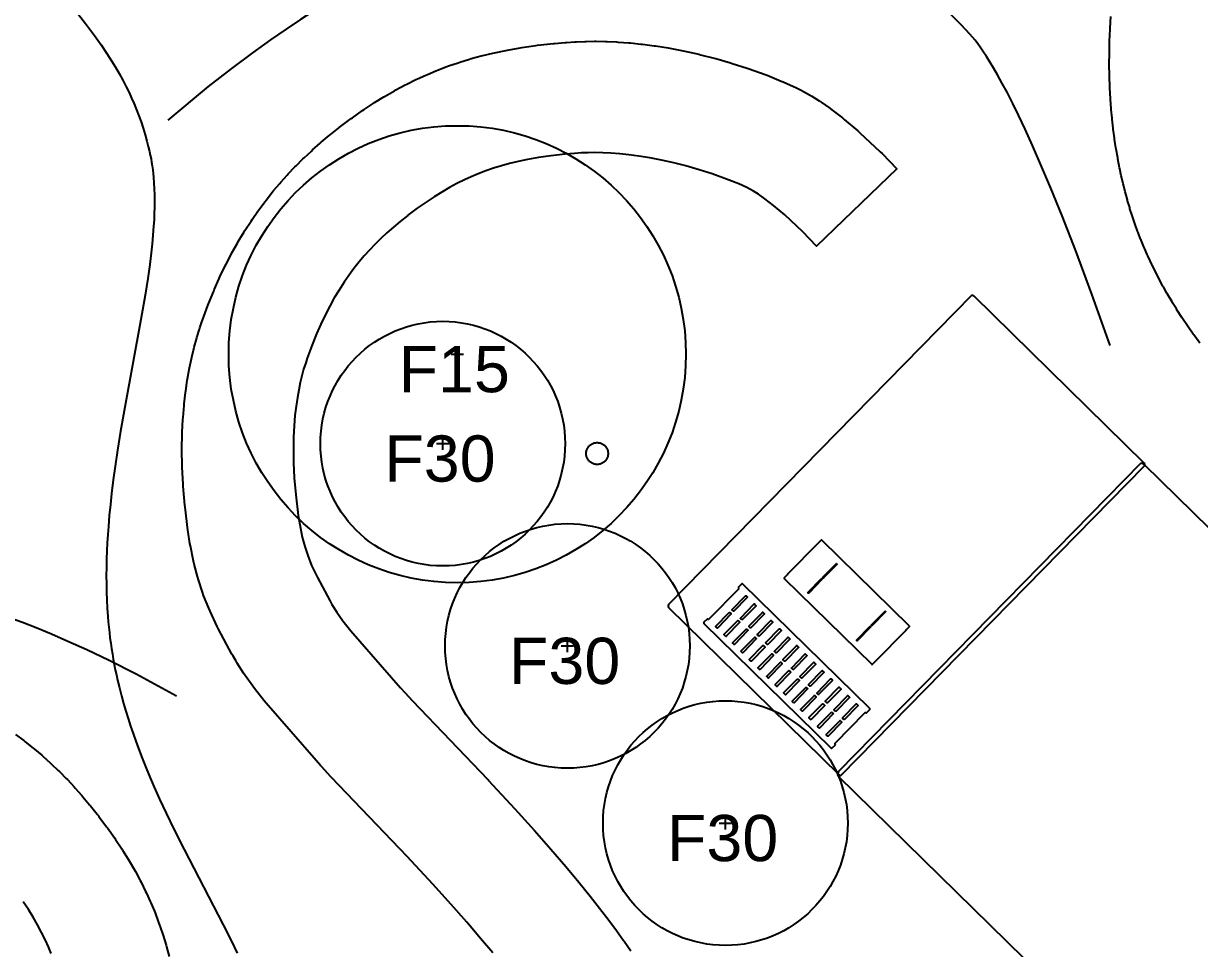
# Model space of a CAD drawing. Header units: millimetres. Extents: x 0 to 135, y -17 to 120.
# Drawn here: x 59.02 to 68.67, y 81.1 to 88.69 of the extents above; entities that cross this region are included whole.
import ezdxf

# ---------------------------------------------------------------- set-up
doc = ezdxf.new("R2010")
doc.units = ezdxf.units.MM
for name, color, linetype in [('Accessory', 7, 'Continuous'), ('Box', 7, 'Continuous'), ('Hedge', 7, 'Continuous'), ('Label', 7, 'Continuous'), ('Plan View', 7, 'Continuous'), ('Plant', 7, 'Continuous'), ('Shape', 7, 'Continuous'), ('Stone Path', 7, 'Continuous')]:
    doc.layers.add(name, color=color, linetype=linetype)
picture_1 = doc.add_image_def('image1.jpg', size_in_pixel=(8192, 8192))

# ---------------------------------------------------------------- blocks, each defined once
blk = doc.blocks.new('1')
at = {"flags": 1}
for tag in ['Export Name', 'Export Layer']:
    blk.add_attdef(tag, (0, 0), '', height=0.0254, dxfattribs=at)
at = {"layer": 'Plan View'}
image = blk.add_image(picture_1, insert=(0, 0), size_in_units=(120, 120), dxfattribs=dict(at, fade=50))
image.dxf.flags = 7
blk = doc.blocks.new('135')
at = {"layer": 'Plant'}
for points in [[(63.4839, 83.5309), (63.4839, 83.6325)], [(63.4331, 83.5817), (63.5347, 83.5817)]]:
    blk.add_lwpolyline(points, dxfattribs=at)
blk.add_circle((63.4839, 83.5817), 1.0044, dxfattribs=at)
at = {"flags": 1}
for tag in ['Export Name', 'Export Layer']:
    blk.add_attdef(tag, (0, 0), '', height=0.0254, dxfattribs=at)
blk = doc.blocks.new('137')
at = {"layer": 'Plant'}
for points in [[(62.58, 85.9262), (62.58, 86.0278)], [(62.5292, 85.977), (62.6308, 85.977)]]:
    blk.add_lwpolyline(points, dxfattribs=at)
blk.add_circle((62.58, 85.977), 1.8764, dxfattribs=at)
at = {"flags": 1}
for tag in ['Export Name', 'Export Layer']:
    blk.add_attdef(tag, (0, 0), '', height=0.0254, dxfattribs=at)
blk = doc.blocks.new('186')
at = {"layer": 'Accessory'}
blk.add_lwpolyline([(69.5965, 78.7035), (69.6056, 78.7024), (69.6122, 78.7046), (72.0914, 81.2332), (72.0957, 81.2399), (72.0985, 81.2465), (72.0997, 81.2531), (72.0994, 81.2597), (72.0941, 81.273), (68.2215, 85.0697), (68.2083, 85.0791), (68.2017, 85.0813), (68.1937, 85.0808), (68.1884, 85.0788), (65.7098, 82.5511), (65.705, 82.5438), (65.701, 82.5312), (65.7012, 82.5246), (65.7061, 82.5113), (69.5857, 78.7094)], close=True, dxfattribs=at)
at = {"flags": 1}
for tag in ['Export Name', 'Export Layer']:
    blk.add_attdef(tag, (0, 0), '', height=0.0254, dxfattribs=at)
blk = doc.blocks.new('187')
at = {"layer": 'Accessory'}
for points in [[(65.6496, 82.7415), (65.6511, 82.7412), (65.654, 82.7417), (65.6582, 82.7449), (65.6809, 82.7684), (65.6826, 82.7712), (65.6831, 82.774), (65.6827, 82.7768), (65.6814, 82.7811), (65.6814, 82.7825), (65.6817, 82.7839), (65.6836, 82.7867), (65.9253, 83.0338), (65.9265, 83.0346), (65.9279, 83.0348), (65.9293, 83.0344), (65.9336, 83.032), (65.935, 83.0315), (65.9364, 83.0315), (65.9378, 83.0318), (65.9392, 83.0324), (65.9646, 83.058), (65.9665, 83.0607), (65.9674, 83.0635), (65.9672, 83.0663), (65.9659, 83.0691), (64.9239, 84.0901), (64.9211, 84.0921), (64.9197, 84.0927), (64.9169, 84.0928), (64.9155, 84.0923), (64.8899, 84.0674), (64.887, 84.0632), (64.8864, 84.0604), (64.8868, 84.0576), (64.8882, 84.0533), (64.8883, 84.0519), (64.888, 84.0505), (64.8872, 84.0491), (64.6442, 83.8006), (64.643, 83.7997), (64.6415, 83.7995), (64.6401, 83.7999), (64.6359, 83.8023), (64.6345, 83.8026), (64.6331, 83.8027), (64.6302, 83.8016), (64.6048, 83.7763), (64.6031, 83.7737), (64.6022, 83.7709), (64.6023, 83.7681), (64.6036, 83.7653), (65.6455, 82.7442), (65.6483, 82.7421)], [(64.8449, 83.8665), (64.8378, 83.873), (64.8363, 83.8754), (64.8359, 83.8768), (64.8359, 83.8782), (64.8369, 83.8811), (64.9451, 83.9932), (64.9465, 83.9941), (64.948, 83.9943), (64.9494, 83.9939), (64.9583, 83.9855), (64.9601, 83.9827), (64.9604, 83.9813), (64.9604, 83.9799), (64.9599, 83.9785), (64.9578, 83.9757), (64.8499, 83.8669), (64.8491, 83.8664), (64.8477, 83.8659), (64.8463, 83.8659)], [(64.9169, 83.7974), (64.9155, 83.7978), (64.9078, 83.8048), (64.9058, 83.8076), (64.9053, 83.809), (64.9052, 83.8104), (64.906, 83.8133), (65.0143, 83.9258), (65.0157, 83.9267), (65.0171, 83.9267), (65.0186, 83.9262), (65.0286, 83.9164), (65.0302, 83.9135), (65.0304, 83.9121), (65.0302, 83.9107), (65.0296, 83.9093), (64.9211, 83.7992), (64.9183, 83.7975)], [(64.7121, 83.7297), (64.7045, 83.737), (64.7025, 83.7398), (64.7021, 83.7413), (64.702, 83.7427), (64.7023, 83.7441), (64.8114, 83.8556), (64.8138, 83.8572), (64.8152, 83.8574), (64.8168, 83.857), (64.8195, 83.8552), (64.8243, 83.85), (64.8258, 83.8472), (64.826, 83.8457), (64.826, 83.8443), (64.8248, 83.8415), (64.7173, 83.73), (64.7164, 83.7293), (64.715, 83.7288), (64.7136, 83.7289)], [(64.7842, 83.6603), (64.7827, 83.6608), (64.7738, 83.6692), (64.7714, 83.6726), (64.7711, 83.6735), (64.7709, 83.6749), (64.7718, 83.6777), (64.8805, 83.7879), (64.8832, 83.7893), (64.8844, 83.7894), (64.8858, 83.789), (64.8934, 83.7822), (64.8954, 83.7794), (64.896, 83.778), (64.8961, 83.7766), (64.8954, 83.7737), (64.787, 83.6611), (64.7856, 83.6603)], [(64.9861, 83.7298), (64.9847, 83.7301), (64.9776, 83.7363), (64.9761, 83.7384), (64.9755, 83.7398), (64.9752, 83.7413), (64.9754, 83.7427), (64.9766, 83.7455), (65.0849, 83.8576), (65.0863, 83.8581), (65.0877, 83.8579), (65.091, 83.8556), (65.0977, 83.8486), (65.0986, 83.8472), (65.0991, 83.8457), (65.0989, 83.8429), (65.097, 83.8401), (64.9889, 83.7308), (64.9871, 83.73)], [(65.0524, 83.6633), (65.0462, 83.6692), (65.0452, 83.6707), (65.0445, 83.6721), (65.0442, 83.6735), (65.0442, 83.6749), (65.0445, 83.6763), (65.0474, 83.6805), (65.1527, 83.7894), (65.1541, 83.7905), (65.1555, 83.7908), (65.1569, 83.7905), (65.1658, 83.7822), (65.1677, 83.7794), (65.1681, 83.778), (65.1681, 83.7766), (65.1677, 83.7751), (65.1668, 83.7737), (65.0595, 83.6649), (65.0567, 83.6628), (65.0553, 83.6624), (65.0539, 83.6626)], [(64.8533, 83.5928), (64.8519, 83.5932), (64.8432, 83.6015), (64.842, 83.603), (64.8414, 83.6043), (64.8411, 83.6057), (64.8412, 83.6071), (64.8426, 83.6099), (64.9508, 83.7194), (64.9522, 83.7203), (64.9536, 83.7208), (64.955, 83.7207), (64.9565, 83.7201), (64.9626, 83.7144), (64.9637, 83.713), (64.9648, 83.7102), (64.9649, 83.7087), (64.9646, 83.7074), (64.9631, 83.7045), (64.8562, 83.5939), (64.8546, 83.593)], [(65.1259, 83.5927), (65.1245, 83.5931), (65.1153, 83.6015), (65.1134, 83.6043), (65.113, 83.6057), (65.1129, 83.6071), (65.1132, 83.6085), (65.1147, 83.6114), (65.2219, 83.7222), (65.2233, 83.7231), (65.2247, 83.7233), (65.2261, 83.7228), (65.2379, 83.7116), (65.2388, 83.71), (65.2393, 83.7088), (65.2395, 83.7074), (65.2393, 83.706), (65.2385, 83.7045), (65.1298, 83.5944), (65.1273, 83.5928)], [(64.9197, 83.5264), (64.9122, 83.5337), (64.9104, 83.5365), (64.91, 83.5379), (64.9099, 83.5393), (64.9103, 83.5407), (64.9127, 83.5439), (65.0186, 83.6511), (65.02, 83.6523), (65.0214, 83.6531), (65.0228, 83.6534), (65.0242, 83.6532), (65.0259, 83.6523), (65.0317, 83.6467), (65.0334, 83.6438), (65.0338, 83.6424), (65.0338, 83.641), (65.0334, 83.6396), (64.9251, 83.5266), (64.9239, 83.5258), (64.9225, 83.5253), (64.9211, 83.5256)], [(65.1936, 83.5249), (65.1861, 83.5323), (65.1852, 83.5337), (65.1845, 83.5351), (65.1843, 83.5365), (65.1843, 83.5379), (65.1855, 83.5407), (65.293, 83.6523), (65.2939, 83.653), (65.2953, 83.6535), (65.2967, 83.6533), (65.2984, 83.6523), (65.307, 83.6438), (65.3081, 83.6424), (65.3088, 83.641), (65.3092, 83.6396), (65.3093, 83.6382), (65.3089, 83.6368), (65.3052, 83.6321), (65.2007, 83.5264), (65.1979, 83.5244), (65.1965, 83.524), (65.1951, 83.5242)], [(64.9931, 83.4556), (64.9917, 83.4561), (64.9814, 83.4659), (64.9794, 83.4687), (64.9789, 83.4701), (64.9787, 83.4716), (64.979, 83.473), (64.9808, 83.4758), (65.0892, 83.585), (65.0906, 83.5856), (65.092, 83.5859), (65.0934, 83.5856), (65.1024, 83.5775), (65.1044, 83.5746), (65.1049, 83.5732), (65.105, 83.5718), (65.1043, 83.569), (64.996, 83.4565), (64.9945, 83.4557)], [(65.0609, 83.388), (65.0521, 83.3967), (65.0504, 83.3995), (65.05, 83.401), (65.0501, 83.4024), (65.0505, 83.4038), (65.0526, 83.4066), (65.1598, 83.5147), (65.1612, 83.5157), (65.1626, 83.5161), (65.164, 83.516), (65.1656, 83.5153), (65.173, 83.5083), (65.174, 83.5069), (65.175, 83.504), (65.175, 83.5026), (65.1739, 83.4996), (65.0664, 83.3883), (65.0651, 83.3873), (65.0637, 83.3869), (65.0623, 83.3872)], [(65.2643, 83.456), (65.2566, 83.4631), (65.2547, 83.4659), (65.2543, 83.4673), (65.2545, 83.4701), (65.2561, 83.473), (65.3631, 83.5838), (65.3645, 83.5847), (65.3659, 83.5849), (65.3673, 83.5845), (65.3777, 83.5746), (65.3787, 83.5732), (65.3793, 83.5718), (65.3796, 83.5704), (65.3794, 83.569), (65.3786, 83.5673), (65.2699, 83.4569), (65.2685, 83.456), (65.2671, 83.4555), (65.2657, 83.4555)], [(65.3363, 83.3866), (65.3349, 83.387), (65.3258, 83.3953), (65.3244, 83.3981), (65.3243, 83.3995), (65.3244, 83.401), (65.325, 83.4024), (65.4337, 83.5155), (65.4351, 83.5161), (65.4365, 83.5161), (65.438, 83.5153), (65.4468, 83.5069), (65.4489, 83.504), (65.4494, 83.5026), (65.4495, 83.5012), (65.4492, 83.4998), (65.4474, 83.497), (65.34, 83.3883), (65.3377, 83.3868)], [(65.1315, 83.319), (65.1226, 83.3275), (65.1206, 83.3304), (65.1201, 83.3318), (65.12, 83.3332), (65.1203, 83.3346), (65.1222, 83.3374), (65.2296, 83.4461), (65.2318, 83.4474), (65.2335, 83.4476), (65.2346, 83.4473), (65.2435, 83.4391), (65.2449, 83.4363), (65.2451, 83.4348), (65.245, 83.4334), (65.2445, 83.4319), (65.1357, 83.3188), (65.1343, 83.3183), (65.1329, 83.3184)], [(65.404, 83.3189), (65.3965, 83.3261), (65.3955, 83.3275), (65.3948, 83.3289), (65.3945, 83.3304), (65.3945, 83.3318), (65.3949, 83.3332), (65.5031, 83.4461), (65.5043, 83.4471), (65.5058, 83.4476), (65.5071, 83.4473), (65.5177, 83.4377), (65.5187, 83.4363), (65.5195, 83.4348), (65.5198, 83.4334), (65.5198, 83.432), (65.5193, 83.4306), (65.517, 83.4277), (65.411, 83.3205), (65.4083, 83.3185), (65.4069, 83.3181), (65.4054, 83.3182)], [(65.2035, 83.2497), (65.2021, 83.2501), (65.1933, 83.2583), (65.1908, 83.2617), (65.1902, 83.264), (65.1903, 83.2654), (65.1908, 83.2668), (65.2996, 83.3773), (65.301, 83.3784), (65.3024, 83.3789), (65.3038, 83.3789), (65.3052, 83.3784), (65.3128, 83.3713), (65.3139, 83.3699), (65.3151, 83.3671), (65.315, 83.3642), (65.3135, 83.3614), (65.2064, 83.2506), (65.2049, 83.2498)], [(65.2713, 83.1821), (65.2626, 83.1906), (65.2607, 83.1934), (65.2603, 83.1948), (65.2603, 83.1962), (65.2607, 83.1976), (65.2615, 83.199), (65.3687, 83.3078), (65.3716, 83.3099), (65.373, 83.3103), (65.3744, 83.3101), (65.3772, 83.3084), (65.3834, 83.3021), (65.385, 83.2993), (65.3853, 83.2979), (65.3853, 83.2965), (65.3842, 83.2936), (65.2765, 83.1821), (65.2755, 83.1814), (65.2741, 83.181), (65.2727, 83.1812)], [(65.4732, 83.2512), (65.467, 83.2569), (65.4659, 83.2583), (65.4646, 83.2612), (65.4645, 83.2626), (65.4648, 83.264), (65.4662, 83.2668), (65.5735, 83.3778), (65.5749, 83.3786), (65.5763, 83.3788), (65.5778, 83.3784), (65.5866, 83.3699), (65.5876, 83.3684), (65.5882, 83.3671), (65.5885, 83.3657), (65.5884, 83.3642), (65.5876, 83.3625), (65.4789, 83.2521), (65.4775, 83.2512), (65.4761, 83.2506), (65.4746, 83.2507)], [(65.5438, 83.1833), (65.5424, 83.1837), (65.5362, 83.1891), (65.534, 83.1925), (65.5335, 83.1948), (65.5336, 83.1962), (65.5341, 83.1976), (65.6427, 83.3106), (65.6441, 83.3113), (65.6455, 83.3113), (65.6471, 83.3106), (65.6557, 83.3021), (65.6572, 83.2993), (65.6574, 83.2979), (65.6572, 83.2965), (65.6565, 83.2951), (65.5478, 83.1849), (65.5467, 83.1841), (65.5452, 83.1834)], [(65.3405, 83.1142), (65.3331, 83.1214), (65.331, 83.1242), (65.3305, 83.1256), (65.3303, 83.127), (65.3306, 83.1285), (65.3323, 83.1313), (65.4398, 83.24), (65.4423, 83.2414), (65.4436, 83.2416), (65.445, 83.2412), (65.4525, 83.2343), (65.4535, 83.2328), (65.4539, 83.2315), (65.4541, 83.2301), (65.454, 83.2287), (65.4528, 83.2259), (65.3447, 83.1139), (65.3433, 83.1134), (65.3419, 83.1135)], [(65.613, 83.1141), (65.604, 83.1228), (65.603, 83.1242), (65.6024, 83.1256), (65.6021, 83.127), (65.6022, 83.1284), (65.6034, 83.1313), (65.7119, 83.2435), (65.7133, 83.244), (65.7147, 83.2438), (65.7264, 83.2329), (65.7282, 83.2301), (65.7286, 83.2287), (65.7285, 83.2273), (65.7281, 83.2259), (65.7272, 83.2244), (65.6187, 83.1147), (65.6173, 83.1138), (65.6158, 83.1134), (65.6144, 83.1135)], [(65.4111, 83.0462), (65.4097, 83.0467), (65.4023, 83.0536), (65.3998, 83.057), (65.3992, 83.0592), (65.3993, 83.0607), (65.3999, 83.0621), (65.5085, 83.1725), (65.5102, 83.1736), (65.5114, 83.174), (65.5128, 83.1741), (65.5142, 83.1736), (65.5205, 83.168), (65.5216, 83.1666), (65.5229, 83.1637), (65.523, 83.1623), (65.5223, 83.1595), (65.4139, 83.047), (65.4125, 83.0462)], [(65.685, 83.0448), (65.6836, 83.0452), (65.6759, 83.0522), (65.6737, 83.0555), (65.6733, 83.0578), (65.6741, 83.0607), (65.7825, 83.1731), (65.7839, 83.174), (65.7853, 83.1742), (65.7868, 83.1736), (65.797, 83.1637), (65.798, 83.1622), (65.7985, 83.1609), (65.7987, 83.1595), (65.7984, 83.1581), (65.7978, 83.1567), (65.6892, 83.0465), (65.6864, 83.045)], [(65.4803, 82.9773), (65.4702, 82.9872), (65.4684, 82.9901), (65.4681, 82.9915), (65.4681, 82.9929), (65.4695, 82.9957), (65.5777, 83.1053), (65.5791, 83.1062), (65.5805, 83.1067), (65.582, 83.1066), (65.5862, 83.1038), (65.5924, 83.0974), (65.5934, 83.096), (65.594, 83.0945), (65.5942, 83.0931), (65.5942, 83.0917), (65.5931, 83.0889), (65.4854, 82.9773), (65.4845, 82.9767), (65.4831, 82.9763), (65.4817, 82.9765)], [(65.5509, 82.9081), (65.5406, 82.918), (65.5392, 82.9209), (65.539, 82.9223), (65.54, 82.9251), (65.6487, 83.0352), (65.6511, 83.0367), (65.6526, 83.0369), (65.654, 83.0366), (65.6617, 83.0296), (65.6639, 83.0263), (65.6643, 83.0239), (65.6636, 83.0211), (65.5551, 82.9084), (65.5537, 82.9077), (65.5523, 82.9076)], [(65.7528, 82.9771), (65.75, 82.9791), (65.7451, 82.9844), (65.7442, 82.9858), (65.7437, 82.9872), (65.7434, 82.9886), (65.7435, 82.9901), (65.7447, 82.9929), (65.8531, 83.1052), (65.8545, 83.1058), (65.8559, 83.1056), (65.8651, 83.0974), (65.8672, 83.0943), (65.8676, 83.0931), (65.8677, 83.0917), (65.8672, 83.0899), (65.8655, 83.0875), (65.7585, 82.9785), (65.7568, 82.9773), (65.7556, 82.9768), (65.7542, 82.9767)], [(65.6215, 82.84), (65.6201, 82.8404), (65.6114, 82.8488), (65.6096, 82.8517), (65.6093, 82.8531), (65.6093, 82.8545), (65.6107, 82.8573), (65.7189, 82.9669), (65.7203, 82.9678), (65.7217, 82.9684), (65.7232, 82.9684), (65.726, 82.9669), (65.7316, 82.9615), (65.7333, 82.959), (65.7337, 82.9576), (65.7337, 82.9562), (65.7328, 82.9533), (65.6243, 82.841), (65.6229, 82.8402)]]:
    blk.add_lwpolyline(points, close=True, dxfattribs=at)
at = {"flags": 1}
for tag in ['Export Name', 'Export Layer']:
    blk.add_attdef(tag, (0, 0), '', height=0.0254, dxfattribs=at)
blk = doc.blocks.new('188')
at = {"layer": 'Accessory'}
for points in [[(65.9826, 83.4306), (65.9836, 83.4301), (65.9846, 83.4298), (65.9857, 83.4298), (65.9878, 83.4309), (66.0084, 83.4518), (66.0117, 83.4561), (66.2637, 83.7125), (66.266, 83.7157), (66.2676, 83.7171), (66.2889, 83.738), (66.2905, 83.7401), (66.2911, 83.7423), (66.2909, 83.7444), (66.2898, 83.7465), (65.5719, 84.45), (65.5697, 84.4512), (65.5687, 84.4514), (65.5676, 84.4514), (65.5655, 84.4503), (65.545, 84.4295), (65.5418, 84.4253), (65.2906, 84.1699), (65.2875, 84.1657), (65.2857, 84.1641), (65.2644, 84.1432), (65.263, 84.1412), (65.2623, 84.1391), (65.2625, 84.137), (65.2635, 84.1348), (65.9815, 83.4313)], [(65.5825, 84.1395), (65.5815, 84.1405), (65.581, 84.1412), (65.5807, 84.1423), (65.5807, 84.1433), (65.581, 84.1444), (65.5815, 84.1455), (65.69, 84.2565), (65.691, 84.2571), (65.6921, 84.2573), (65.6932, 84.257), (65.6942, 84.2561), (65.6947, 84.255), (65.695, 84.254), (65.6949, 84.2529), (65.694, 84.2508), (65.5868, 84.1408), (65.5857, 84.1399), (65.5846, 84.1394), (65.5836, 84.1392)], [(65.4612, 84.0153), (65.4602, 84.0159), (65.4596, 84.0167), (65.4591, 84.018), (65.4593, 84.0199), (65.4604, 84.0221), (65.5678, 84.1316), (65.5687, 84.1323), (65.5697, 84.1328), (65.5708, 84.1329), (65.5719, 84.1326), (65.5729, 84.1314), (65.5733, 84.1306), (65.5734, 84.1295), (65.5733, 84.1284), (65.5729, 84.1274), (65.4644, 84.0162), (65.4634, 84.0155), (65.4623, 84.0152)], [(65.9815, 83.7486), (65.9804, 83.7498), (65.98, 83.7508), (65.9799, 83.7518), (65.98, 83.7529), (65.9804, 83.754), (66.0889, 83.8652), (66.09, 83.8658), (66.091, 83.8662), (66.0921, 83.866), (66.0932, 83.8653), (66.0937, 83.8646), (66.0941, 83.8635), (66.0942, 83.8625), (66.094, 83.8614), (66.0928, 83.8593), (65.9857, 83.7495), (65.9845, 83.7487), (65.9836, 83.7483), (65.9825, 83.7482)], [(65.8612, 83.624), (65.8602, 83.6243), (65.859, 83.6253), (65.8584, 83.6263), (65.8582, 83.6274), (65.8583, 83.6284), (65.8592, 83.6306), (65.9666, 83.7403), (65.9687, 83.7417), (65.9697, 83.7419), (65.9708, 83.7417), (65.9719, 83.7407), (65.9726, 83.7391), (65.9726, 83.738), (65.9723, 83.737), (65.9718, 83.7359), (65.8634, 83.6248), (65.862, 83.6242)]]:
    blk.add_lwpolyline(points, close=True, dxfattribs=at)
at = {"flags": 1}
for tag in ['Export Name', 'Export Layer']:
    blk.add_attdef(tag, (0, 0), '', height=0.0254, dxfattribs=at)
blk = doc.blocks.new('293')
at = {"layer": 'Plant'}
for points in [[(64.7806, 82.076), (64.7806, 82.1776)], [(64.7298, 82.1268), (64.8314, 82.1268)]]:
    blk.add_lwpolyline(points, dxfattribs=at)
blk.add_circle((64.7806, 82.1268), 1.0044, dxfattribs=at)
at = {"flags": 1}
for tag in ['Export Name', 'Export Layer']:
    blk.add_attdef(tag, (0, 0), '', height=0.0254, dxfattribs=at)
blk = doc.blocks.new('294')
at = {"layer": 'Plant'}
for points in [[(62.4098, 85.2426), (62.5114, 85.2426)], [(62.4606, 85.1918), (62.4606, 85.2934)]]:
    blk.add_lwpolyline(points, dxfattribs=at)
blk.add_circle((62.4606, 85.2426), 1.0044, dxfattribs=at)
at = {"flags": 1}
for tag in ['Export Name', 'Export Layer']:
    blk.add_attdef(tag, (0, 0), '', height=0.0254, dxfattribs=at)
blk = doc.blocks.new('340')
at = {"layer": 'Hedge'}
for points in [[(58.954, 82.8547), (59.0215, 82.8046), (59.0332, 82.7956), (59.0996, 82.7428), (59.1106, 82.7338), (59.1695, 82.684), (59.1796, 82.6752), (59.2376, 82.623), (59.2474, 82.614), (59.3047, 82.5595), (59.3141, 82.5502), (59.3707, 82.4932), (59.3797, 82.4838), (59.4356, 82.4242), (59.4441, 82.4148), (59.4994, 82.3525), (59.5075, 82.3431), (59.562, 82.278), (59.5697, 82.2686), (59.6237, 82.2007), (59.6278, 82.1954), (59.6338, 82.1877), (59.6378, 82.1824), (59.7011, 82.0977), (59.7089, 82.0871), (59.7679, 82.0032), (59.7754, 81.9923), (59.8255, 81.9166), (59.8327, 81.9053), (59.8794, 81.83), (59.8867, 81.818), (59.9301, 81.7428), (59.9373, 81.73), (59.9776, 81.6548), (59.9845, 81.6415), (60.0219, 81.566), (60.0281, 81.5529), (60.0593, 81.4846), (60.0648, 81.4718), (60.0937, 81.4031), (60.0992, 81.3894), (60.1287, 81.3122), (60.134, 81.2978), (60.1609, 81.2196), (60.1655, 81.2053), (60.19, 81.1259), (60.1941, 81.1119), (60.2161, 81.0311)], [(59.2477, 81.0559), (59.2244, 81.1116), (59.1992, 81.1668), (59.1684, 81.2291), (59.1351, 81.2911), (59.0987, 81.354), (59.0593, 81.4174), (59.0165, 81.4821)]]:
    blk.add_lwpolyline(points, dxfattribs=at)
at = {"flags": 1}
for tag in ['Export Name', 'Export Layer']:
    blk.add_attdef(tag, (0, 0), '', height=0.0254, dxfattribs=at)
blk = doc.blocks.new('351')
at = {"layer": 'Hedge'}
blk.add_lwpolyline([(62.8706, 81.0619), (62.7716, 81.1808), (62.6582, 81.3133), (62.531, 81.4579), (62.3785, 81.6267), (62.1672, 81.854), (61.5465, 82.5026), (61.5389, 82.5108), (61.467, 82.5897), (61.4571, 82.601), (61.4229, 82.6411), (61.0101, 83.1132), (60.9954, 83.1309), (60.9156, 83.2321), (60.9012, 83.2514), (60.8389, 83.3396), (60.8258, 83.3591), (60.7738, 83.4413), (60.7649, 83.456), (60.7381, 83.5021), (60.7307, 83.5153), (60.6205, 83.7204), (60.6094, 83.7424), (60.5513, 83.866), (60.5404, 83.8909), (60.4981, 83.997), (60.4884, 84.0237), (60.4552, 84.1246), (60.4474, 84.1507), (60.4203, 84.2533), (60.4144, 84.2786), (60.3888, 84.4044), (60.3852, 84.4238), (60.3706, 84.5158), (60.3683, 84.5318), (60.345, 84.7205), (60.3432, 84.738), (60.3301, 84.8937), (60.329, 84.9099), (60.3222, 85.0488), (60.3217, 85.0641), (60.3199, 85.187), (60.3199, 85.2022), (60.322, 85.3214), (60.3226, 85.3364), (60.3279, 85.4421), (60.3289, 85.4568), (60.3372, 85.556), (60.3386, 85.5704), (60.3492, 85.6623), (60.3511, 85.6766), (60.3634, 85.7606), (60.3657, 85.7742), (60.3792, 85.8501), (60.3818, 85.8638), (60.3977, 85.9397), (60.4008, 85.9532), (60.417, 86.0205), (60.4204, 86.0338), (60.4388, 86.1009), (60.4428, 86.1147), (60.4633, 86.1815), (60.4674, 86.1942), (60.4843, 86.244), (60.4884, 86.2556), (60.5337, 86.3779), (60.5386, 86.3907), (60.5804, 86.4938), (60.5856, 86.5062), (60.6264, 86.5991), (60.6322, 86.6118), (60.6754, 86.7026), (60.6818, 86.7153), (60.7237, 86.7968), (60.7305, 86.8095), (60.7748, 86.8893), (60.7823, 86.9023), (60.8292, 86.9806), (60.8374, 86.9938), (60.8871, 87.0706), (60.8955, 87.0832), (60.9431, 87.1518), (60.9517, 87.1637), (61.0018, 87.2312), (61.0109, 87.243), (61.0636, 87.3094), (61.0726, 87.3203), (61.1224, 87.3792), (61.1313, 87.3893), (61.1834, 87.4474), (61.1924, 87.4571), (61.247, 87.5144), (61.2562, 87.5238), (61.3132, 87.5804), (61.3226, 87.5894), (61.3822, 87.6453), (61.3916, 87.6539), (61.454, 87.7091), (61.4634, 87.7172), (61.5285, 87.7718), (61.5378, 87.7794), (61.6058, 87.8334), (61.6112, 87.8377), (61.6215, 87.8456), (61.7088, 87.9109), (61.7194, 87.9186), (61.8032, 87.9777), (61.8142, 87.9851), (61.8898, 88.0352), (61.9011, 88.0424), (61.9764, 88.0892), (61.9884, 88.0964), (62.0636, 88.1399), (62.0764, 88.147), (62.1516, 88.1874), (62.1649, 88.1942), (62.2404, 88.2316), (62.2535, 88.2379), (62.3218, 88.269), (62.3346, 88.2746), (62.4034, 88.3035), (62.417, 88.3089), (62.4942, 88.3385), (62.5086, 88.3437), (62.5868, 88.3706), (62.6011, 88.3753), (62.6805, 88.3997), (62.6945, 88.4038), (62.7753, 88.4259), (62.7888, 88.4294), (62.8712, 88.4492), (62.8849, 88.4522), (62.9775, 88.4716), (62.9915, 88.4743), (63.0953, 88.4925), (63.1094, 88.4948), (63.2255, 88.5115), (63.2392, 88.5133), (63.3688, 88.5279), (63.3791, 88.529), (63.4652, 88.5368), (63.4759, 88.5376), (63.544, 88.5422), (63.5573, 88.5428), (63.6255, 88.5454), (63.638, 88.5457), (63.7063, 88.5464), (63.7191, 88.5464), (63.7972, 88.545), (63.8101, 88.5445), (63.8879, 88.5409), (63.9008, 88.5402), (63.988, 88.5337), (64.0008, 88.5325), (64.0873, 88.5236), (64.1, 88.5221), (64.1951, 88.5097), (64.2082, 88.5077), (64.3111, 88.4911), (64.3245, 88.4888), (64.4344, 88.4678), (64.4479, 88.4649), (64.5635, 88.4391), (64.5767, 88.436), (64.688, 88.4077), (64.7012, 88.4041), (64.8236, 88.369), (64.8375, 88.3648), (64.9597, 88.3256), (64.9746, 88.3205), (65.1068, 88.273), (65.123, 88.2668), (65.2393, 88.22), (65.2552, 88.2132), (65.3391, 88.1756), (65.3581, 88.1666), (65.4018, 88.1446), (65.422, 88.1338), (65.4712, 88.1058), (65.49, 88.0946), (65.5496, 88.0569), (65.5672, 88.0451), (65.6365, 87.9966), (65.6532, 87.9843), (65.7405, 87.917), (65.7568, 87.9039), (65.8671, 87.8106), (65.8846, 87.795), (66.0502, 87.6396), (66.0663, 87.6238), (66.1865, 87.4993), (65.5287, 86.8641), (65.4164, 86.9804), (65.2675, 87.1201), (65.1743, 87.199), (65.1034, 87.2536), (65.0514, 87.29), (65.01, 87.3162), (64.9803, 87.3331), (64.9561, 87.3453), (64.8896, 87.375), (64.7893, 87.4154), (64.6726, 87.4574), (64.5649, 87.492), (64.4561, 87.5232), (64.3577, 87.5482), (64.2555, 87.571), (64.159, 87.5895), (64.0695, 87.6039), (63.9871, 87.6147), (63.9136, 87.6223), (63.8391, 87.6278), (63.7744, 87.6308), (63.7092, 87.632), (63.6536, 87.6314), (63.5981, 87.6293), (63.5423, 87.6256), (63.4667, 87.6188), (63.3489, 87.6054), (63.2466, 87.5907), (63.1571, 87.575), (63.0784, 87.5585), (63.0097, 87.542), (62.9426, 87.5237), (62.8775, 87.5036), (62.8137, 87.4816), (62.7505, 87.4575), (62.6948, 87.4341), (62.6396, 87.4089), (62.5774, 87.3781), (62.5153, 87.3448), (62.4524, 87.3084), (62.389, 87.2691), (62.3243, 87.2263), (62.2512, 87.1747), (62.1744, 87.1173), (62.1727, 87.116), (62.1114, 87.0673), (62.0557, 87.0206), (62.0028, 86.9737), (61.9524, 86.9265), (61.9048, 86.8793), (61.8592, 86.8314), (61.8161, 86.7834), (61.7751, 86.7349), (61.7315, 86.6801), (61.6901, 86.6243), (61.651, 86.568), (61.6096, 86.504), (61.5706, 86.4389), (61.5334, 86.3719), (61.4979, 86.303), (61.4607, 86.2249), (61.4255, 86.1446), (61.3888, 86.054), (61.3482, 85.9442), (61.3354, 85.9065), (61.3189, 85.8529), (61.3043, 85.7996), (61.2913, 85.7454), (61.2782, 85.683), (61.2671, 85.6207), (61.2568, 85.5504), (61.2478, 85.473), (61.2408, 85.3883), (61.2361, 85.2972), (61.2343, 85.1931), (61.2359, 85.0857), (61.2419, 84.9626), (61.2536, 84.8237), (61.2749, 84.6516), (61.2867, 84.5775), (61.3078, 84.4741), (61.328, 84.3975), (61.3525, 84.323), (61.3846, 84.2427), (61.4317, 84.1425), (61.5325, 83.955), (61.5511, 83.923), (61.5924, 83.8577), (61.6409, 83.789), (61.7062, 83.7063), (62.1151, 83.2386), (62.148, 83.1999), (62.2111, 83.1307), (62.83, 82.4839), (62.8345, 82.4791), (63.0526, 82.2445), (63.2135, 82.0664), (63.3488, 81.9126), (63.4704, 81.7706), (63.5775, 81.6419), (63.6699, 81.5277), (63.7479, 81.4286), (63.8241, 81.3291), (63.8865, 81.2452), (63.9454, 81.1638), (63.9492, 81.1584), (64.0045, 81.0797)], dxfattribs=at)
at = {"flags": 1}
for tag in ['Export Name', 'Export Layer']:
    blk.add_attdef(tag, (0, 0), '', height=0.0254, dxfattribs=at)
blk = doc.blocks.new('352')
at = {"layer": 'Hedge'}
blk.add_lwpolyline([(68.674, 86.0686), (68.6684, 86.076), (68.6252, 86.135), (68.6197, 86.1427), (68.5777, 86.2026), (68.5723, 86.2104), (68.5315, 86.2713), (68.5263, 86.2793), (68.4867, 86.3411), (68.482, 86.3485), (68.4513, 86.3986), (68.4467, 86.4062), (68.4094, 86.4697), (68.405, 86.4774), (68.3761, 86.5288), (68.3723, 86.5358), (68.3443, 86.5878), (68.3405, 86.5948), (68.3134, 86.6474), (68.3097, 86.6547), (68.2835, 86.7078), (68.2806, 86.7137), (68.2666, 86.743), (68.2468, 86.786), (68.2431, 86.7943), (68.2193, 86.8486), (68.2153, 86.8579), (68.1928, 86.9127), (68.1891, 86.9219), (68.1678, 86.9771), (68.1644, 86.9863), (68.1443, 87.0419), (68.1412, 87.0508), (68.1222, 87.1068), (68.1193, 87.1156), (68.1015, 87.1719), (68.0989, 87.1806), (68.0822, 87.2372), (68.0798, 87.2457), (68.0642, 87.3025), (68.062, 87.3109), (68.0476, 87.368), (68.0456, 87.3761), (68.0322, 87.4335), (68.0303, 87.4415), (68.018, 87.499), (68.0162, 87.5077), (68.0021, 87.5798), (68.0004, 87.5894), (67.9879, 87.6616), (67.9864, 87.671), (67.9754, 87.7433), (67.9741, 87.7523), (67.9646, 87.8247), (67.9635, 87.8335), (67.9555, 87.9059), (67.9546, 87.9144), (67.9479, 87.9867), (67.9472, 87.995), (67.9418, 88.0672), (67.9412, 88.0761), (67.9365, 88.1624), (67.9361, 88.1718), (67.9331, 88.2577), (67.9329, 88.2668), (67.9317, 88.3522), (67.9317, 88.361), (67.9321, 88.4458), (67.9322, 88.4544), (67.9342, 88.5384), (67.9345, 88.5475), (67.9387, 88.6444), (67.9392, 88.6539), (67.9454, 88.7495)], dxfattribs=at)
at = {"flags": 1}
for tag in ['Export Name', 'Export Layer']:
    blk.add_attdef(tag, (0, 0), '', height=0.0254, dxfattribs=at)
blk = doc.blocks.new('356')
at = {"layer": 'Stone Path'}
blk.add_lwpolyline([(51.821, 88.0319), (51.8232, 87.6629), (51.8299, 87.3258), (51.8397, 87.0135), (51.851, 86.7459), (51.863, 86.5169), (51.8761, 86.3084), (51.8896, 86.124), (51.9027, 85.9658), (51.9174, 85.8083), (51.9309, 85.6783), (51.9456, 85.55), (51.9583, 85.449), (51.9718, 85.3498), (51.9861, 85.2525), (52.0013, 85.1576), (52.0133, 85.088), (52.0258, 85.02), (52.0389, 84.9537), (52.0525, 84.8892), (52.0667, 84.8266), (52.0814, 84.766), (52.0967, 84.7076), (52.1072, 84.6699), (52.118, 84.6333), (52.129, 84.5977), (52.1403, 84.5632), (52.1519, 84.5299), (52.1638, 84.4978), (52.1759, 84.4669), (52.1883, 84.4372), (52.2011, 84.4088), (52.2141, 84.3818), (52.2274, 84.3561), (52.2409, 84.3318), (52.2548, 84.3089), (52.2619, 84.298), (52.269, 84.2875), (52.2762, 84.2773), (52.2835, 84.2675), (52.2909, 84.2582), (52.3133, 84.231), (52.3361, 84.2045), (52.3594, 84.1787), (52.383, 84.1536), (52.4151, 84.1213), (52.4396, 84.0978), (52.4729, 84.0675), (52.5068, 84.0384), (52.5414, 84.0105), (52.5767, 83.9836), (52.6126, 83.9578), (52.6491, 83.9331), (52.6863, 83.9094), (52.724, 83.8867), (52.7624, 83.8649), (52.8013, 83.8441), (52.8409, 83.8242), (52.8911, 83.8006), (52.9422, 83.7783), (52.9942, 83.7573), (53.0469, 83.7374), (53.1006, 83.7188), (53.155, 83.7012), (53.2213, 83.6816), (53.2887, 83.6633), (53.3687, 83.6437), (53.4618, 83.6234), (53.5566, 83.6049), (53.6775, 83.5843), (53.8258, 83.5626), (54.0414, 83.5358), (54.4623, 83.4918), (54.4895, 83.4893), (54.5173, 83.4873), (54.5601, 83.4852), (54.6043, 83.484), (54.6497, 83.4838), (54.6964, 83.4846), (54.7443, 83.4863), (54.7934, 83.4889), (54.8605, 83.4936), (54.9295, 83.4997), (55.0003, 83.5072), (55.0912, 83.5183), (55.1844, 83.5312), (55.2992, 83.549), (55.4367, 83.5723), (55.5978, 83.602), (55.8458, 83.6514), (56.7557, 83.8444), (56.9833, 83.8899), (57.1449, 83.9201), (57.2829, 83.944), (57.3983, 83.9622), (57.492, 83.9756), (57.5834, 83.9872), (57.6547, 83.9951), (57.7242, 84.0016), (57.7919, 84.0068), (57.8414, 84.0097), (57.8897, 84.0118), (57.9369, 84.013), (57.9828, 84.0132), (58.0274, 84.0125), (58.0708, 84.0108), (58.1127, 84.008), (58.1399, 84.0056), (58.1665, 84.0027), (58.2194, 83.9957), (58.2731, 83.9872), (58.3276, 83.9774), (58.3827, 83.9663), (58.4384, 83.9539), (58.4946, 83.9403), (58.5654, 83.9217), (58.6367, 83.9016), (58.7227, 83.8755), (58.809, 83.8475), (58.9096, 83.8126), (59.0098, 83.7758), (59.1232, 83.7319), (59.2486, 83.6806), (59.3843, 83.6221), (59.5403, 83.5515), (59.7218, 83.4648), (59.9435, 83.3529), (60.274, 83.1725)], dxfattribs=at)
at = {"flags": 1}
for tag in ['Export Name', 'Export Layer']:
    blk.add_attdef(tag, (0, 0), '', height=0.0254, dxfattribs=at)
blk = doc.blocks.new('374')
at = {"layer": 'Box'}
blk.add_lwpolyline([(65.7221, 82.5193), (65.7272, 82.5188), (65.7313, 82.5201), (68.2176, 85.0571), (68.2203, 85.0613), (68.2219, 85.0652), (68.2227, 85.0693), (68.2224, 85.0734), (68.219, 85.0815), (66.8213, 86.4527), (66.8131, 86.4589), (66.8091, 86.4603), (66.8044, 86.4602), (66.8009, 86.459), (64.3149, 83.9224), (64.3105, 83.9143), (64.3097, 83.9102), (64.3099, 83.9061), (64.3133, 83.898), (65.715, 82.5233)], close=True, dxfattribs=at)
at = {"flags": 1}
for tag in ['Export Name', 'Export Layer']:
    blk.add_attdef(tag, (0, 0), '', height=0.0254, dxfattribs=at)
blk = doc.blocks.new('394')
at = {"layer": 'Stone Path'}
blk.add_lwpolyline([(59.2302, 89.078), (59.5295, 88.691), (59.6009, 88.5946), (59.6563, 88.5162), (59.7034, 88.4464), (59.7425, 88.3853), (59.7741, 88.3335), (59.8049, 88.2806), (59.8346, 88.2265), (59.8633, 88.1712), (59.8854, 88.1259), (59.9068, 88.0797), (59.9274, 88.0325), (59.9472, 87.9842), (59.9662, 87.9348), (59.9843, 87.8843), (60.0014, 87.8324), (60.0177, 87.7793), (60.0329, 87.7248), (60.0437, 87.683), (60.0539, 87.6404), (60.0603, 87.6115), (60.066, 87.5822), (60.0712, 87.5525), (60.0758, 87.5224), (60.0799, 87.4919), (60.0835, 87.4611), (60.0866, 87.4298), (60.0902, 87.3822), (60.0928, 87.3338), (60.0943, 87.2847), (60.0948, 87.2347), (60.0943, 87.1839), (60.0929, 87.1324), (60.0906, 87.0801), (60.0875, 87.0272), (60.082, 86.9555), (60.0752, 86.8825), (60.0672, 86.8084), (60.0554, 86.7143), (60.0392, 86.599), (60.0177, 86.4617), (59.9831, 86.2607), (59.8502, 85.542), (59.8159, 85.3448), (59.791, 85.1901), (59.7711, 85.0567), (59.7559, 84.9451), (59.742, 84.8332), (59.7321, 84.7435), (59.7233, 84.6536), (59.7157, 84.5637), (59.7109, 84.4963), (59.7068, 84.4288), (59.7035, 84.3614), (59.7011, 84.294), (59.6996, 84.2267), (59.699, 84.1594), (59.6993, 84.0922), (59.7007, 84.0252), (59.7031, 83.9582), (59.7066, 83.8914), (59.7112, 83.8247), (59.7149, 83.7804), (59.7191, 83.7361), (59.7239, 83.692), (59.7292, 83.6479), (59.7351, 83.604), (59.7416, 83.5601), (59.7486, 83.5165), (59.7561, 83.473), (59.7642, 83.4296), (59.7728, 83.3865), (59.782, 83.3435), (59.7916, 83.3007), (59.8069, 83.2368), (59.8232, 83.1733), (59.8405, 83.1102), (59.8588, 83.0474), (59.878, 82.9851), (59.898, 82.9231), (59.9189, 82.8615), (59.9405, 82.8003), (59.9629, 82.7395), (59.9938, 82.659), (60.0258, 82.5792), (60.0588, 82.5001), (60.0927, 82.4216), (60.1363, 82.3245), (60.1899, 82.2094), (60.254, 82.077), (60.3378, 81.9099), (60.6588, 81.2926), (60.7263, 81.1588), (60.7743, 81.0602)], dxfattribs=at)
at = {"flags": 1}
for tag in ['Export Name', 'Export Layer']:
    blk.add_attdef(tag, (0, 0), '', height=0.0254, dxfattribs=at)
blk = doc.blocks.new('395')
at = {"layer": 'Stone Path'}
blk.add_lwpolyline([(67.9378, 86.0491), (67.7889, 86.4696), (67.6558, 86.8263), (67.5443, 87.1121), (67.4519, 87.3396), (67.3702, 87.5331), (67.3016, 87.6896), (67.2398, 87.8254), (67.1854, 87.9406), (67.1387, 88.0359), (67.0921, 88.1274), (67.0534, 88.2003), (67.015, 88.2698), (66.9846, 88.3227), (66.9544, 88.373), (66.9245, 88.4206), (66.895, 88.4653), (66.8731, 88.4968), (66.8515, 88.5264), (66.8301, 88.5542), (66.809, 88.58), (66.7883, 88.6037), (66.7198, 88.6775), (66.6515, 88.7474), (66.5833, 88.8136), (66.5218, 88.8701), (66.4531, 88.9296), (66.3908, 88.9802), (66.3279, 89.0283), (66.2642, 89.0738), (66.1997, 89.1168), (66.1341, 89.1576), (66.0673, 89.196), (65.9992, 89.2323), (65.9296, 89.2665), (65.8584, 89.2988), (65.7854, 89.3292), (65.702, 89.3608), (65.616, 89.3904), (65.5272, 89.4179), (65.4355, 89.4437), (65.3308, 89.47), (65.2421, 89.4903), (65.1906, 89.5006), (65.136, 89.51), (65.0786, 89.5184), (65.0185, 89.5258), (64.9431, 89.5333), (64.8642, 89.5395), (64.782, 89.5443), (64.6824, 89.5482), (64.5792, 89.5503), (64.4726, 89.5505), (64.3472, 89.5486), (64.2185, 89.5443), (64.087, 89.5378), (63.9534, 89.5291), (63.8181, 89.5181), (63.6817, 89.5049), (63.5449, 89.4896), (63.408, 89.4722), (63.2717, 89.4527), (63.1366, 89.4311), (63.0032, 89.4074), (62.8882, 89.3851), (62.7754, 89.3613), (62.665, 89.336), (62.5726, 89.3132), (62.4825, 89.2892), (62.395, 89.2643), (62.3103, 89.2383), (62.242, 89.2158), (62.2152, 89.2067), (62.1619, 89.1874), (62.108, 89.1665), (62.0536, 89.144), (61.9989, 89.1202), (61.9438, 89.095), (61.8745, 89.0617), (61.8049, 89.0265), (61.7352, 88.9897), (61.6655, 88.9515), (61.5819, 88.9038), (61.4987, 88.8544), (61.4025, 88.7951), (61.2939, 88.7256), (61.1743, 88.646), (61.0454, 88.557), (60.8977, 88.451), (60.7265, 88.3231), (60.5362, 88.1747), (60.2043, 87.8989)], dxfattribs=at)
at = {"flags": 1}
for tag in ['Export Name', 'Export Layer']:
    blk.add_attdef(tag, (0, 0), '', height=0.0254, dxfattribs=at)
blk = doc.blocks.new('512')
at = {"flags": 1}
for tag in ['Export Name', 'Export Layer']:
    blk.add_attdef(tag, (0, 0), '', height=0.0254, dxfattribs=at)
at = {"layer": 'Label', "insert": (62.0982, 86.0443), "char_height": 0.379479, "attachment_point": 1}
blk.add_mtext('\\fArial|b0|i0;F15', dxfattribs=at)
blk = doc.blocks.new('517')
at = {"flags": 1}
for tag in ['Export Name', 'Export Layer']:
    blk.add_attdef(tag, (0, 0), '', height=0.0254, dxfattribs=at)
at = {"layer": 'Label', "insert": (61.9809, 85.3101), "char_height": 0.379479, "attachment_point": 1}
blk.add_mtext('\\fArial|b0|i0;F30', dxfattribs=at)
blk = doc.blocks.new('521')
at = {"flags": 1}
for tag in ['Export Name', 'Export Layer']:
    blk.add_attdef(tag, (0, 0), '', height=0.0254, dxfattribs=at)
at = {"layer": 'Label', "insert": (63.0041, 83.6491), "char_height": 0.379479, "attachment_point": 1}
blk.add_mtext('\\fArial|b0|i0;F30', dxfattribs=at)
blk = doc.blocks.new('527')
at = {"flags": 1}
for tag in ['Export Name', 'Export Layer']:
    blk.add_attdef(tag, (0, 0), '', height=0.0254, dxfattribs=at)
at = {"layer": 'Label', "insert": (64.3008, 82.1943), "char_height": 0.379479, "attachment_point": 1}
blk.add_mtext('\\fArial|b0|i0;F30', dxfattribs=at)
blk = doc.blocks.new('738')
at = {"layer": 'Shape'}
blk.add_lwpolyline([(63.638, 85.1615), (63.6382, 85.1676), (63.6389, 85.1737), (63.6399, 85.1796), (63.6413, 85.1854), (63.643, 85.191), (63.6451, 85.1965), (63.6476, 85.2017), (63.6503, 85.2068), (63.6534, 85.2117), (63.6567, 85.2164), (63.6604, 85.2208), (63.6643, 85.225), (63.6685, 85.2289), (63.6729, 85.2326), (63.6776, 85.2359), (63.6825, 85.239), (63.6876, 85.2418), (63.6928, 85.2442), (63.6983, 85.2463), (63.7039, 85.248), (63.7097, 85.2494), (63.7156, 85.2504), (63.7217, 85.2511), (63.7278, 85.2513), (63.734, 85.2511), (63.74, 85.2504), (63.7459, 85.2494), (63.7517, 85.248), (63.7573, 85.2463), (63.7628, 85.2442), (63.7681, 85.2418), (63.7732, 85.239), (63.778, 85.2359), (63.7827, 85.2326), (63.7871, 85.2289), (63.7913, 85.225), (63.7952, 85.2208), (63.7989, 85.2164), (63.8022, 85.2117), (63.8053, 85.2068), (63.8081, 85.2017), (63.8105, 85.1965), (63.8126, 85.191), (63.8144, 85.1854), (63.8158, 85.1796), (63.8168, 85.1737), (63.8174, 85.1676), (63.8176, 85.1615), (63.8174, 85.1553), (63.8168, 85.1493), (63.8158, 85.1434), (63.8144, 85.1376), (63.8126, 85.132), (63.8105, 85.1265), (63.8081, 85.1212), (63.8053, 85.1161), (63.8022, 85.1113), (63.7989, 85.1066), (63.7952, 85.1022), (63.7913, 85.098), (63.7871, 85.0941), (63.7827, 85.0904), (63.778, 85.0871), (63.7732, 85.084), (63.7681, 85.0812), (63.7628, 85.0788), (63.7573, 85.0767), (63.7517, 85.0749), (63.7459, 85.0735), (63.74, 85.0725), (63.734, 85.0719), (63.7278, 85.0717), (63.7217, 85.0719), (63.7156, 85.0725), (63.7097, 85.0735), (63.7039, 85.0749), (63.6983, 85.0767), (63.6928, 85.0788), (63.6876, 85.0812), (63.6825, 85.084), (63.6776, 85.0871), (63.6729, 85.0904), (63.6685, 85.0941), (63.6643, 85.098), (63.6604, 85.1022), (63.6567, 85.1066), (63.6534, 85.1113), (63.6503, 85.1161), (63.6476, 85.1212), (63.6451, 85.1265), (63.643, 85.132), (63.6413, 85.1376), (63.6399, 85.1434), (63.6389, 85.1493), (63.6382, 85.1553)], close=True, dxfattribs=at)
at = {"flags": 1}
for tag in ['Export Name', 'Export Layer']:
    blk.add_attdef(tag, (0, 0), '', height=0.0254, dxfattribs=at)

msp = doc.modelspace()

# ---------------------------------------------------------------- block references
at = {"layer": 'Accessory', "color": 7}
for name in ['186', '188', '187']:
    msp.add_blockref(name, (0, 0), dxfattribs=at)
at = {"layer": 'Box', "color": 7}
msp.add_blockref('374', (0, 0), dxfattribs=at)
at = {"layer": 'Hedge', "color": 7}
for name in ['352', '351', '340']:
    msp.add_blockref(name, (0, 0), dxfattribs=at)
at = {"layer": 'Label', "color": 7}
for name in ['512', '517', '521', '527']:
    msp.add_blockref(name, (0, 0), dxfattribs=at)
at = {"layer": 'Plan View', "color": 7}
msp.add_blockref('1', (0, 0), dxfattribs=at)
at = {"layer": 'Plant', "color": 7}
for name in ['137', '294', '135', '293']:
    msp.add_blockref(name, (0, 0), dxfattribs=at)
at = {"layer": 'Shape', "color": 7}
msp.add_blockref('738', (0, 0), dxfattribs=at)
at = {"layer": 'Stone Path', "color": 7}
for name in ['394', '395', '356']:
    msp.add_blockref(name, (0, 0), dxfattribs=at)

doc.saveas('drawing.dxf')
